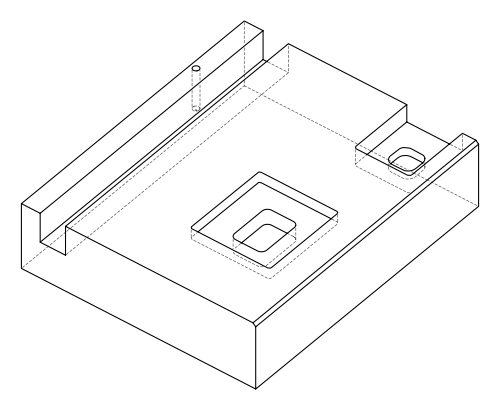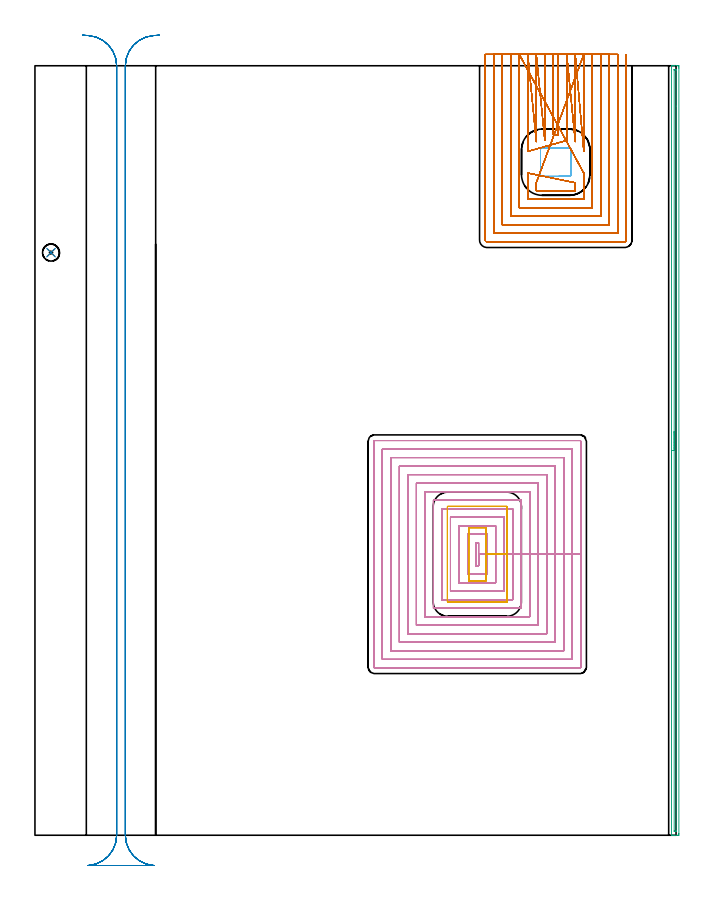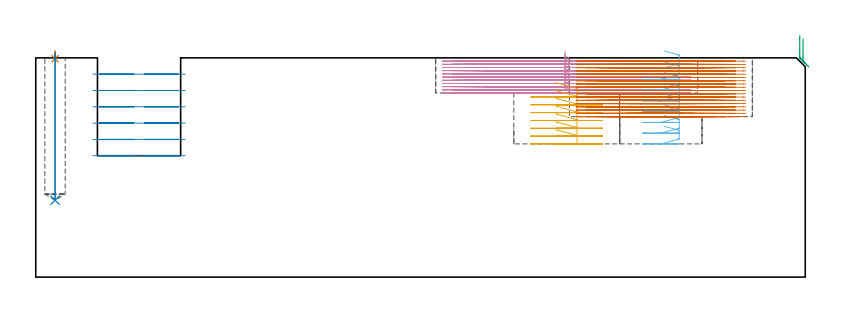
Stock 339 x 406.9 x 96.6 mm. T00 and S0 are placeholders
(PLAN: 8 operations, 7 tool changes, 189 min)
(1 SPOT_DRILL | STEP1POCKET | NXT0321_9005460120000 | 0.03 min | 2 mm3)
(2 DRILL_BLIND_HOLE_INTO_CENTER | STEP1POCKET | UGT0301_485 | 0.26 min | 3853 mm3)
(3 AREA_MILL | FG_CHAMFER_SURFACE | UGT0205_001 | 6.67 min | 3094 mm3)
(4 MILL_RECTANGULAR_POCKET | POCKET_RECTANGULAR_STRAIGHT | NXT0201_008 | Follow Part, ap 1.5, ae 75% | 71.56 min | 225591 mm3)
(5 MILL_RECTANGULAR_POCKET_1 | POCKET_RECTANGULAR_STRAIGHT_1 | UGT0201_133 | Follow Part, ap 3.75, ae 75% | 4.23 min | 67354 mm3)
(6 MILL_RECTANGULAR_POCKET_2 | POCKET_RECTANGULAR_STRAIGHT_2 | UGT0201_104 | Follow Part, ap 5, ae 75% | 1.96 min | 44170 mm3)
(7 MILL_SLOT | SLOT_PARTIAL_RECTANGULAR | NXT0201_008 | Follow Part, ap 1.5, ae 75% | 92.76 min | 170233 mm3)
(8 MILL_RECTANGULAR_SLOT | SLOT_RECTANGULAR | UGT0201_004 | Follow Part, ap 8, ae 75% | 11.51 min | 642040 mm3)
(TOOL NXT0321_9005460120000 | NC Spot Drill, 142deg, 12mm, Carbide, Uncoated | D12 PA142 FL30 Z2)
(TOOL UGT0301_485 | Carbide Drill 9.0 mm | D9 PA118 FL81 Z2)
(TOOL UGT0205_001 | Chamfer Mill 20 x 3 x 45 deg. | D20 FL50 Z2)
(TOOL NXT0201_008 | ENDMILL 6mm [2P460-0600-NA 1630] | D6 FL26 Z6)
(TOOL UGT0201_133 | Carbide End Mill 15.0 | D15 FL30 Z4)
(TOOL UGT0201_104 | End Mill 20 mm | D20 FL22 Z2)
(TOOL UGT0201_004 | End Mill 32 mm | D32 FL53 Z6)
(OP 1 SPOT_DRILL)
G17 G21 G94 G90
T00 M6
G54
G17 G0 G90 X8.5 Y308.1 S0 M3
G43 Z106.6 H0
G94 G81 G98 Z96.213 F250. R99.6
G80
M5
M2
(OP 2 DRILL_BLIND_HOLE_INTO_CENTER)
G17 G21 G94 G90
T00 M6
G54
G17 G0 G90 X8.5 Y308.1 S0 M3
G43 Z106.6 H0
G94 G81 G98 Z33.9 F250. R98.6
G80
M5
M2
(OP 3 AREA_MILL)
G17 G21 G94 G90
T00 M6
G54
G17 G0 G90 X336.6 Y193.45 S1061 M3
G43 Z106.6 H0
G94 G1 Y193.488 Z105.728 F250.
Y193.602 Z104.864
Y193.791 Z104.012
Y194.053 Z103.18
Y194.387 Z102.374
Y194.79 Z101.6
Y195.258 Z100.864
Y195.79 Z100.172
Y196.379 Z99.529
Y197.022 Z98.94
Y197.714 Z98.408
Y198.45 Z97.94
Y199.224 Z97.537
Y200.03 Z97.203
Y200.862 Z96.941
Y201.713 Z96.752
Y202.578 Z96.638
Y203.45 Z96.6
Y406.726
X336.603 Y406.89 Z96.588
X336.661 Y406.893 Z96.531
X337.075 Y406.9 Z96.125
X337.409 Z95.79
X338.104 Z95.092
X339.344 Z93.853
X339.889 Y406.897 Z93.305
X340.491 Y406.893 Z92.705
X340.492 Y406.883 Z92.703
X340.498 Y406.28 Z92.702
X340.5 Y405.668 Z92.7
Y0.903
X340.499 Y0.62 Z92.701
X340.492 Y0.017 Z92.703
X340.491 Y0.007 Z92.705
X339.889 Y0. Z93.305
X338.451 Z94.746
X338.104 Z95.092
X337.409 Z95.79
X337.075 Z96.125
X336.663 Y0.003 Z96.529
X336.602 Y0.005 Z96.589
Y0.006
X336.6 Y0.174 Z96.6
Y203.45
X338.014 Z95.186
Y404.582
X338.015 Y404.671 Z95.185
X338.02 Y404.85 Z95.18
X338.022 Y404.892 Z95.178
X338.028 Y404.894 Z95.172
X338.053 Y404.897 Z95.147
X338.104 Y404.899 Z95.096
X338.59 Y404.9 Z94.61
X338.996 Y404.896 Z94.204
X339.054 Y404.893 Z94.146
X339.068 Y404.891 Z94.132
X339.079 Y404.876 Z94.121
X339.082 Y404.761 Z94.118
X339.085 Y404.582 Z94.115
X339.086 Y385.56 Z94.114
Y2.318
X339.085 Y2.229 Z94.115
X339.08 Y2.05 Z94.12
X339.078 Y2.008 Z94.122
X339.072 Y2.006 Z94.128
X339.047 Y2.003 Z94.153
X338.996 Y2.001 Z94.204
X338.509 Z94.691
X338.104 Y2.008 Z95.096
X338.047 Y2.01 Z95.153
X338.021 Y2.026 Z95.179
X338.014 Y2.407 Z95.186
Y203.45
Y204.322 Z95.224
Y205.186 Z95.338
Y206.038 Z95.526
Y206.87 Z95.789
Y207.676 Z96.123
Y208.45 Z96.525
Y209.186 Z96.994
Y209.878 Z97.525
Y210.521 Z98.115
Y211.11 Z98.758
Y211.641 Z99.45
Y212.11 Z100.186
Y212.513 Z100.96
Y212.847 Z101.766
Y213.109 Z102.598
Y213.298 Z103.449
Y213.412 Z104.314
Y213.45 Z105.186
G0 Z106.6
M5
M2
(OP 4 MILL_RECTANGULAR_POCKET)
G17 G21 G94 G90
T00 M6
G54
G17 G0 G90 X233.2 Y151.455 S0 M3
G43 Z106.6 H1
Z99.6
G94 G1 Y142.5 Z97.2 F250.
X234.6 Z96.825
Y148.6 Z95.191
Y154.7 F500.
X233.2
Y142.5
X234.6
Y148.6
X239.1
Y159.2
X228.7
Y138.
X239.1
Y148.6
X243.6
Y163.7
X224.2
Y133.5
X243.6
Y148.6
X248.1
Y168.2
X219.7
Y129.
X248.1
Y148.6
X252.6
Y172.7
X215.2
Y124.5
X252.6
Y148.6
X257.1
Y177.2
X210.7
Y120.
X257.1
Y148.6
X261.6
Y181.7
X206.2
Y115.5
X261.6
Y148.6
X266.1
Y186.2
X201.7
Y111.
X266.1
Y148.6
X270.6
Y190.7
X197.2
Y106.5
X270.6
Y148.6
X275.1
Y195.2
X192.7
Y102.
X275.1
Y148.6
X279.6
Y199.7
X188.2
Y97.5
X279.6
Y148.6
X284.1
Y204.2
X183.7
Y93.
X284.1
Y148.6
X288.6
Y208.3
G3 X288.2 Y208.7 R0.4
G1 X179.6
G3 X179.2 Y208.3 R0.4
G1 Y88.9
G3 X179.6 Y88.5 R0.4
G1 X288.2
G3 X288.6 Y88.9 R0.4
G1 Y148.6
Y149.6
G0 X233.2 Y151.455 Z98.191
G1 Y142.5 Z95.791 F250.
X234.6 Z95.416
Y148.6 Z93.782
Y154.7 F500.
X233.2
Y142.5
X234.6
Y148.6
X239.1
Y159.2
X228.7
Y138.
X239.1
Y148.6
X243.6
Y163.7
X224.2
Y133.5
X243.6
Y148.6
X248.1
Y168.2
X219.7
Y129.
X248.1
Y148.6
X252.6
Y172.7
X215.2
Y124.5
X252.6
Y148.6
X257.1
Y177.2
X210.7
Y120.
X257.1
Y148.6
X261.6
Y181.7
X206.2
Y115.5
X261.6
Y148.6
X266.1
Y186.2
X201.7
Y111.
X266.1
Y148.6
X270.6
Y190.7
X197.2
Y106.5
X270.6
Y148.6
X275.1
Y195.2
X192.7
Y102.
X275.1
Y148.6
X279.6
Y199.7
X188.2
Y97.5
X279.6
Y148.6
X284.1
Y204.2
X183.7
Y93.
X284.1
Y148.6
X288.6
Y208.3
G3 X288.2 Y208.7 R0.4
G1 X179.6
G3 X179.2 Y208.3 R0.4
G1 Y88.9
G3 X179.6 Y88.5 R0.4
G1 X288.2
G3 X288.6 Y88.9 R0.4
G1 Y148.6
Y149.6
G0 X233.2 Y151.455 Z96.782
G1 Y142.5 Z94.382 F250.
X234.6 Z94.007
Y148.6 Z92.373
Y154.7 F500.
X233.2
Y142.5
X234.6
Y148.6
X239.1
Y159.2
X228.7
Y138.
X239.1
Y148.6
X243.6
Y163.7
X224.2
Y133.5
X243.6
Y148.6
X248.1
Y168.2
X219.7
Y129.
X248.1
Y148.6
X252.6
Y172.7
X215.2
Y124.5
X252.6
Y148.6
X257.1
Y177.2
X210.7
Y120.
X257.1
Y148.6
X261.6
Y181.7
X206.2
Y115.5
X261.6
Y148.6
X266.1
Y186.2
X201.7
Y111.
X266.1
Y148.6
X270.6
Y190.7
X197.2
Y106.5
X270.6
Y148.6
X275.1
Y195.2
X192.7
Y102.
X275.1
Y148.6
X279.6
Y199.7
X188.2
Y97.5
X279.6
Y148.6
X284.1
Y204.2
X183.7
Y93.
X284.1
Y148.6
X288.6
Y208.3
G3 X288.2 Y208.7 R0.4
G1 X179.6
G3 X179.2 Y208.3 R0.4
G1 Y88.9
G3 X179.6 Y88.5 R0.4
G1 X288.2
G3 X288.6 Y88.9 R0.4
G1 Y148.6
Y149.6
G0 X233.2 Y151.455 Z95.373
G1 Y142.5 Z92.973 F250.
X234.6 Z92.598
Y148.6 Z90.964
Y154.7 F500.
X233.2
Y142.5
X234.6
Y148.6
X239.1
Y159.2
X228.7
Y138.
X239.1
Y148.6
X243.6
Y163.7
X224.2
Y133.5
X243.6
Y148.6
X248.1
Y168.2
X219.7
Y129.
X248.1
Y148.6
X252.6
Y172.7
X215.2
Y124.5
X252.6
Y148.6
X257.1
Y177.2
X210.7
Y120.
X257.1
Y148.6
X261.6
Y181.7
X206.2
Y115.5
X261.6
Y148.6
X266.1
Y186.2
X201.7
Y111.
X266.1
Y148.6
X270.6
Y190.7
X197.2
Y106.5
X270.6
Y148.6
X275.1
Y195.2
X192.7
Y102.
X275.1
Y148.6
X279.6
Y199.7
X188.2
Y97.5
X279.6
Y148.6
X284.1
Y204.2
X183.7
Y93.
X284.1
Y148.6
X288.6
Y208.3
G3 X288.2 Y208.7 R0.4
G1 X179.6
G3 X179.2 Y208.3 R0.4
G1 Y88.9
G3 X179.6 Y88.5 R0.4
G1 X288.2
G3 X288.6 Y88.9 R0.4
G1 Y148.6
Y149.6
G0 X233.2 Y151.455 Z93.964
G1 Y142.5 Z91.564 F250.
X234.6 Z91.189
Y148.6 Z89.554
Y154.7 F500.
X233.2
Y142.5
X234.6
Y148.6
X239.1
Y159.2
X228.7
Y138.
X239.1
Y148.6
X243.6
Y163.7
X224.2
Y133.5
X243.6
Y148.6
X248.1
Y168.2
X219.7
Y129.
X248.1
Y148.6
X252.6
Y172.7
X215.2
Y124.5
X252.6
Y148.6
X257.1
Y177.2
X210.7
Y120.
X257.1
Y148.6
X261.6
Y181.7
X206.2
Y115.5
X261.6
Y148.6
X266.1
Y186.2
X201.7
Y111.
X266.1
Y148.6
X270.6
Y190.7
X197.2
Y106.5
X270.6
Y148.6
X275.1
Y195.2
X192.7
Y102.
X275.1
Y148.6
X279.6
Y199.7
X188.2
Y97.5
X279.6
Y148.6
X284.1
Y204.2
X183.7
Y93.
X284.1
Y148.6
X288.6
Y208.3
G3 X288.2 Y208.7 R0.4
G1 X179.6
G3 X179.2 Y208.3 R0.4
G1 Y88.9
G3 X179.6 Y88.5 R0.4
G1 X288.2
G3 X288.6 Y88.9 R0.4
G1 Y148.6
Y149.6
G0 X233.2 Y151.455 Z92.554
G1 Y142.5 Z90.155 F250.
X234.6 Z89.78
Y148.6 Z88.145
Y154.7 F500.
X233.2
Y142.5
X234.6
Y148.6
X239.1
Y159.2
X228.7
Y138.
X239.1
Y148.6
X243.6
Y163.7
X224.2
Y133.5
X243.6
Y148.6
X248.1
Y168.2
X219.7
Y129.
X248.1
Y148.6
X252.6
Y172.7
X215.2
Y124.5
X252.6
Y148.6
X257.1
Y177.2
X210.7
Y120.
X257.1
Y148.6
X261.6
Y181.7
X206.2
Y115.5
X261.6
Y148.6
X266.1
Y186.2
X201.7
Y111.
X266.1
Y148.6
X270.6
Y190.7
X197.2
Y106.5
X270.6
Y148.6
X275.1
Y195.2
X192.7
Y102.
X275.1
Y148.6
X279.6
Y199.7
X188.2
Y97.5
X279.6
Y148.6
X284.1
Y204.2
X183.7
Y93.
X284.1
Y148.6
X288.6
Y208.3
G3 X288.2 Y208.7 R0.4
G1 X179.6
G3 X179.2 Y208.3 R0.4
G1 Y88.9
G3 X179.6 Y88.5 R0.4
G1 X288.2
G3 X288.6 Y88.9 R0.4
G1 Y148.6
Y149.6
G0 X233.2 Y151.455 Z91.145
G1 Y142.5 Z88.746 F250.
X234.6 Z88.371
Y148.6 Z86.736
Y154.7 F500.
X233.2
Y142.5
X234.6
Y148.6
X239.1
Y159.2
X228.7
Y138.
X239.1
Y148.6
X243.6
Y163.7
X224.2
Y133.5
X243.6
Y148.6
X248.1
Y168.2
X219.7
Y129.
X248.1
Y148.6
X252.6
Y172.7
X215.2
Y124.5
X252.6
Y148.6
X257.1
Y177.2
X210.7
Y120.
X257.1
Y148.6
X261.6
Y181.7
X206.2
Y115.5
X261.6
Y148.6
X266.1
Y186.2
X201.7
Y111.
X266.1
Y148.6
X270.6
Y190.7
X197.2
Y106.5
X270.6
Y148.6
X275.1
Y195.2
X192.7
Y102.
X275.1
Y148.6
X279.6
Y199.7
X188.2
Y97.5
X279.6
Y148.6
X284.1
Y204.2
X183.7
Y93.
X284.1
Y148.6
X288.6
Y208.3
G3 X288.2 Y208.7 R0.4
G1 X179.6
G3 X179.2 Y208.3 R0.4
G1 Y88.9
G3 X179.6 Y88.5 R0.4
G1 X288.2
G3 X288.6 Y88.9 R0.4
G1 Y148.6
Y149.6
G0 X233.2 Y151.455 Z89.736
G1 Y142.5 Z87.337 F250.
X234.6 Z86.962
Y148.6 Z85.327
Y154.7 F500.
X233.2
Y142.5
X234.6
Y148.6
X239.1
Y159.2
X228.7
Y138.
X239.1
Y148.6
X243.6
Y163.7
X224.2
Y133.5
X243.6
Y148.6
X248.1
Y168.2
X219.7
Y129.
X248.1
Y148.6
X252.6
Y172.7
X215.2
Y124.5
X252.6
Y148.6
X257.1
Y177.2
X210.7
Y120.
X257.1
Y148.6
X261.6
Y181.7
X206.2
Y115.5
X261.6
Y148.6
X266.1
Y186.2
X201.7
Y111.
X266.1
Y148.6
X270.6
Y190.7
X197.2
Y106.5
X270.6
Y148.6
X275.1
Y195.2
X192.7
Y102.
X275.1
Y148.6
X279.6
Y199.7
X188.2
Y97.5
X279.6
Y148.6
X284.1
Y204.2
X183.7
Y93.
X284.1
Y148.6
X288.6
Y208.3
G3 X288.2 Y208.7 R0.4
G1 X179.6
G3 X179.2 Y208.3 R0.4
G1 Y88.9
G3 X179.6 Y88.5 R0.4
G1 X288.2
G3 X288.6 Y88.9 R0.4
G1 Y148.6
Y149.6
G0 X233.2 Y151.455 Z88.327
G1 Y142.5 Z85.928 F250.
X234.6 Z85.553
Y148.6 Z83.918
Y154.7 F500.
X233.2
Y142.5
X234.6
Y148.6
X239.1
Y159.2
X228.7
Y138.
X239.1
Y148.6
X243.6
Y163.7
X224.2
Y133.5
X243.6
Y148.6
X248.1
Y168.2
X219.7
Y129.
X248.1
Y148.6
X252.6
Y172.7
X215.2
Y124.5
X252.6
Y148.6
X257.1
Y177.2
X210.7
Y120.
X257.1
Y148.6
X261.6
Y181.7
X206.2
Y115.5
X261.6
Y148.6
X266.1
Y186.2
X201.7
Y111.
X266.1
Y148.6
X270.6
Y190.7
X197.2
Y106.5
X270.6
Y148.6
X275.1
Y195.2
X192.7
Y102.
X275.1
Y148.6
X279.6
Y199.7
X188.2
Y97.5
X279.6
Y148.6
X284.1
Y204.2
X183.7
Y93.
X284.1
Y148.6
X288.6
Y208.3
G3 X288.2 Y208.7 R0.4
G1 X179.6
G3 X179.2 Y208.3 R0.4
G1 Y88.9
G3 X179.6 Y88.5 R0.4
G1 X288.2
G3 X288.6 Y88.9 R0.4
G1 Y148.6
Y149.6
G0 X233.2 Y151.455 Z86.918
G1 Y142.5 Z84.519 F250.
X234.6 Z84.144
Y148.6 Z82.509
Y154.7 F500.
X233.2
Y142.5
X234.6
Y148.6
X239.1
Y159.2
X228.7
Y138.
X239.1
Y148.6
X243.6
Y163.7
X224.2
Y133.5
X243.6
Y148.6
X248.1
Y168.2
X219.7
Y129.
X248.1
Y148.6
X252.6
Y172.7
X215.2
Y124.5
X252.6
Y148.6
X257.1
Y177.2
X210.7
Y120.
X257.1
Y148.6
X261.6
Y181.7
X206.2
Y115.5
X261.6
Y148.6
X266.1
Y186.2
X201.7
Y111.
X266.1
Y148.6
X270.6
Y190.7
X197.2
Y106.5
X270.6
Y148.6
X275.1
Y195.2
X192.7
Y102.
X275.1
Y148.6
X279.6
Y199.7
X188.2
Y97.5
X279.6
Y148.6
X284.1
Y204.2
X183.7
Y93.
X284.1
Y148.6
X288.6
Y208.3
G3 X288.2 Y208.7 R0.4
G1 X179.6
G3 X179.2 Y208.3 R0.4
G1 Y88.9
G3 X179.6 Y88.5 R0.4
G1 X288.2
G3 X288.6 Y88.9 R0.4
G1 Y148.6
Y149.6
G0 X233.2 Y151.455 Z85.509
G1 Y142.5 Z83.11 F250.
X234.6 Z82.734
Y148.6 Z81.1
Y154.7 F500.
X233.2
Y142.5
X234.6
Y148.6
X239.1
Y159.2
X228.7
Y138.
X239.1
Y148.6
X243.6
Y163.7
X224.2
Y133.5
X243.6
Y148.6
X248.1
Y168.2
X219.7
Y129.
X248.1
Y148.6
X252.6
Y172.7
X215.2
Y124.5
X252.6
Y148.6
X257.1
Y177.2
X210.7
Y120.
X257.1
Y148.6
X261.6
Y181.7
X206.2
Y115.5
X261.6
Y148.6
X266.1
Y186.2
X201.7
Y111.
X266.1
Y148.6
X270.6
Y190.7
X197.2
Y106.5
X270.6
Y148.6
X275.1
Y195.2
X192.7
Y102.
X275.1
Y148.6
X279.6
Y199.7
X188.2
Y97.5
X279.6
Y148.6
X284.1
Y204.2
X183.7
Y93.
X284.1
Y148.6
X288.6
Y208.3
G3 X288.2 Y208.7 R0.4
G1 X179.6
G3 X179.2 Y208.3 R0.4
G1 Y88.9
G3 X179.6 Y88.5 R0.4
G1 X288.2
G3 X288.6 Y88.9 R0.4
G1 Y148.6
Y149.6
G0 Z106.6
M5
M2
(OP 5 MILL_RECTANGULAR_POCKET_1)
G17 G21 G94 G90
T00 M6
G54
G17 G0 G90 X229.35 Y135.455 S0 M3
G43 Z106.6 H0
Z85.818
G94 G1 Y134.55 Z85.576 F250.
X238.45 Z83.137
Y148.6 Z79.373
Y162.65 F500.
X229.35
Y134.55
X238.45
Y148.6
X249.7
Y173.7
G3 X249.5 Y173.9 R0.2
G1 X218.3
G3 X218.1 Y173.7 R0.2
G1 Y123.5
G3 X218.3 Y123.3 R0.2
G1 X249.5
G3 X249.7 Y123.5 R0.2
G1 Y148.6
Y149.6
G0 X229.35 Y135.455 Z82.373
G1 Y134.55 Z82.13 F250.
X238.45 Z79.692
Y148.6 Z75.927
Y162.65 F500.
X229.35
Y134.55
X238.45
Y148.6
X249.7
Y173.7
G3 X249.5 Y173.9 R0.2
G1 X218.3
G3 X218.1 Y173.7 R0.2
G1 Y123.5
G3 X218.3 Y123.3 R0.2
G1 X249.5
G3 X249.7 Y123.5 R0.2
G1 Y148.6
Y149.6
G0 X229.35 Y135.455 Z78.927
G1 Y134.55 Z78.685 F250.
X238.45 Z76.246
Y148.6 Z72.482
Y162.65 F500.
X229.35
Y134.55
X238.45
Y148.6
X249.7
Y173.7
G3 X249.5 Y173.9 R0.2
G1 X218.3
G3 X218.1 Y173.7 R0.2
G1 Y123.5
G3 X218.3 Y123.3 R0.2
G1 X249.5
G3 X249.7 Y123.5 R0.2
G1 Y148.6
Y149.6
G0 X229.35 Y135.455 Z75.482
G1 Y134.55 Z75.239 F250.
X238.45 Z72.801
Y148.6 Z69.036
Y162.65 F500.
X229.35
Y134.55
X238.45
Y148.6
X249.7
Y173.7
G3 X249.5 Y173.9 R0.2
G1 X218.3
G3 X218.1 Y173.7 R0.2
G1 Y123.5
G3 X218.3 Y123.3 R0.2
G1 X249.5
G3 X249.7 Y123.5 R0.2
G1 Y148.6
Y149.6
G0 X229.35 Y135.455 Z72.036
G1 Y134.55 Z71.794 F250.
X238.45 Z69.356
Y148.6 Z65.591
Y162.65 F500.
X229.35
Y134.55
X238.45
Y148.6
X249.7
Y173.7
G3 X249.5 Y173.9 R0.2
G1 X218.3
G3 X218.1 Y173.7 R0.2
G1 Y123.5
G3 X218.3 Y123.3 R0.2
G1 X249.5
G3 X249.7 Y123.5 R0.2
G1 Y148.6
Y149.6
G0 X229.35 Y135.455 Z68.591
G1 Y134.55 Z68.348 F250.
X238.45 Z65.91
Y148.6 Z62.145
Y162.65 F500.
X229.35
Y134.55
X238.45
Y148.6
X249.7
Y173.7
G3 X249.5 Y173.9 R0.2
G1 X218.3
G3 X218.1 Y173.7 R0.2
G1 Y123.5
G3 X218.3 Y123.3 R0.2
G1 X249.5
G3 X249.7 Y123.5 R0.2
G1 Y148.6
Y149.6
G0 X229.35 Y135.455 Z65.145
G1 Y134.55 Z64.903 F250.
X238.45 Z62.465
Y148.6 Z58.7
Y162.65 F500.
X229.35
Y134.55
X238.45
Y148.6
X249.7
Y173.7
G3 X249.5 Y173.9 R0.2
G1 X218.3
G3 X218.1 Y173.7 R0.2
G1 Y123.5
G3 X218.3 Y123.3 R0.2
G1 X249.5
G3 X249.7 Y123.5 R0.2
G1 Y148.6
Y149.6
G0 Z106.6
M5
M2
(OP 6 MILL_RECTANGULAR_POCKET_2)
G17 G21 G94 G90
T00 M6
G54
G17 G0 G90 X276.958 Y348.4 S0 M3
G43 Z106.6 H0
Z99.6
G94 G1 X282.695 Z98.063 F250.
X282.933 Y348.459 Z97.997
X283.147 Y348.579 Z97.931
X283.321 Y348.753 Z97.865
X283.441 Y348.967 Z97.8
X283.5 Y349.205 Z97.734
Y362.595 Z94.146
X283.441 Y362.833 Z94.08
X283.321 Y363.047 Z94.014
X283.147 Y363.221 Z93.949
X282.933 Y363.341 Z93.883
X282.695 Y363.4 Z93.817
X282.6 Z93.792
X275.4 Z91.862
X268.2 F500.
G3 X267.3 Y362.5 R0.9
G1 Y349.3
G3 X268.2 Y348.4 R0.9
G1 X282.6
G3 X283.5 Y349.3 R0.9
G1 Y362.5
G3 X282.6 Y363.4 R0.9
G1 X275.4
X274.4
G0 X276.958 Y348.4 Z94.862
G1 X282.695 Z93.325 F250.
X282.933 Y348.459 Z93.259
X283.147 Y348.579 Z93.194
X283.321 Y348.753 Z93.128
X283.441 Y348.967 Z93.062
X283.5 Y349.205 Z92.996
Y362.595 Z89.409
X283.441 Y362.833 Z89.343
X283.321 Y363.047 Z89.277
X283.147 Y363.221 Z89.211
X282.933 Y363.341 Z89.145
X282.695 Y363.4 Z89.08
X282.6 Z89.054
X275.4 Z87.125
X268.2 F500.
G3 X267.3 Y362.5 R0.9
G1 Y349.3
G3 X268.2 Y348.4 R0.9
G1 X282.6
G3 X283.5 Y349.3 R0.9
G1 Y362.5
G3 X282.6 Y363.4 R0.9
G1 X275.4
X274.4
G0 X276.958 Y348.4 Z90.125
G1 X282.695 Z88.588 F250.
X282.933 Y348.459 Z88.522
X283.147 Y348.579 Z88.456
X283.321 Y348.753 Z88.39
X283.441 Y348.967 Z88.325
X283.5 Y349.205 Z88.259
Y362.595 Z84.671
X283.441 Y362.833 Z84.605
X283.321 Y363.047 Z84.539
X283.147 Y363.221 Z84.474
X282.933 Y363.341 Z84.408
X282.695 Y363.4 Z84.342
X282.6 Z84.317
X275.4 Z82.387
X268.2 F500.
G3 X267.3 Y362.5 R0.9
G1 Y349.3
G3 X268.2 Y348.4 R0.9
G1 X282.6
G3 X283.5 Y349.3 R0.9
G1 Y362.5
G3 X282.6 Y363.4 R0.9
G1 X275.4
X274.4
G0 X276.958 Y348.4 Z85.387
G1 X282.695 Z83.85 F250.
X282.933 Y348.459 Z83.784
X283.147 Y348.579 Z83.719
X283.321 Y348.753 Z83.653
X283.441 Y348.967 Z83.587
X283.5 Y349.205 Z83.521
Y362.595 Z79.934
X283.441 Y362.833 Z79.868
X283.321 Y363.047 Z79.802
X283.147 Y363.221 Z79.736
X282.933 Y363.341 Z79.67
X282.695 Y363.4 Z79.605
X282.6 Z79.579
X275.4 Z77.65
X268.2 F500.
G3 X267.3 Y362.5 R0.9
G1 Y349.3
G3 X268.2 Y348.4 R0.9
G1 X282.6
G3 X283.5 Y349.3 R0.9
G1 Y362.5
G3 X282.6 Y363.4 R0.9
G1 X275.4
X274.4
G0 X276.958 Y348.4 Z80.65
G1 X282.695 Z79.113 F250.
X282.933 Y348.459 Z79.047
X283.147 Y348.579 Z78.981
X283.321 Y348.753 Z78.915
X283.441 Y348.967 Z78.85
X283.5 Y349.205 Z78.784
Y362.595 Z75.196
X283.441 Y362.833 Z75.13
X283.321 Y363.047 Z75.064
X283.147 Y363.221 Z74.999
X282.933 Y363.341 Z74.933
X282.695 Y363.4 Z74.867
X282.6 Z74.842
X275.4 Z72.912
X268.2 F500.
G3 X267.3 Y362.5 R0.9
G1 Y349.3
G3 X268.2 Y348.4 R0.9
G1 X282.6
G3 X283.5 Y349.3 R0.9
G1 Y362.5
G3 X282.6 Y363.4 R0.9
G1 X275.4
X274.4
G0 X276.958 Y348.4 Z75.912
G1 X282.695 Z74.375 F250.
X282.933 Y348.459 Z74.31
X283.147 Y348.579 Z74.244
X283.321 Y348.753 Z74.178
X283.441 Y348.967 Z74.112
X283.5 Y349.205 Z74.046
Y362.595 Z70.459
X283.441 Y362.833 Z70.393
X283.321 Y363.047 Z70.327
X283.147 Y363.221 Z70.261
X282.933 Y363.341 Z70.195
X282.695 Y363.4 Z70.13
X282.6 Z70.104
X275.4 Z68.175
X268.2 F500.
G3 X267.3 Y362.5 R0.9
G1 Y349.3
G3 X268.2 Y348.4 R0.9
G1 X282.6
G3 X283.5 Y349.3 R0.9
G1 Y362.5
G3 X282.6 Y363.4 R0.9
G1 X275.4
X274.4
G0 X276.958 Y348.4 Z71.175
G1 X282.695 Z69.638 F250.
X282.933 Y348.459 Z69.572
X283.147 Y348.579 Z69.506
X283.321 Y348.753 Z69.44
X283.441 Y348.967 Z69.375
X283.5 Y349.205 Z69.309
Y362.595 Z65.721
X283.441 Y362.833 Z65.655
X283.321 Y363.047 Z65.59
X283.147 Y363.221 Z65.524
X282.933 Y363.341 Z65.458
X282.695 Y363.4 Z65.392
X282.6 Z65.367
X275.4 Z63.437
X268.2 F500.
G3 X267.3 Y362.5 R0.9
G1 Y349.3
G3 X268.2 Y348.4 R0.9
G1 X282.6
G3 X283.5 Y349.3 R0.9
G1 Y362.5
G3 X282.6 Y363.4 R0.9
G1 X275.4
X274.4
G0 X276.958 Y348.4 Z66.437
G1 X282.695 Z64.9 F250.
X282.933 Y348.459 Z64.835
X283.147 Y348.579 Z64.769
X283.321 Y348.753 Z64.703
X283.441 Y348.967 Z64.637
X283.5 Y349.205 Z64.571
Y362.595 Z60.984
X283.441 Y362.833 Z60.918
X283.321 Y363.047 Z60.852
X283.147 Y363.221 Z60.786
X282.933 Y363.341 Z60.72
X282.695 Y363.4 Z60.655
X282.6 Z60.629
X275.4 Z58.7
X268.2 F500.
G3 X267.3 Y362.5 R0.9
G1 Y349.3
G3 X268.2 Y348.4 R0.9
G1 X282.6
G3 X283.5 Y349.3 R0.9
G1 Y362.5
G3 X282.6 Y363.4 R0.9
G1 X275.4
X274.4
G0 Z106.6
M5
M2
(OP 7 MILL_SLOT)
G17 G21 G94 G90
T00 M6
G54
G17 G0 G90 X274.1 Y412.9 S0 M3
G43 Z106.6 H1
Z95.161
G94 G1 Y409.9 F250.
Y370.4 F500.
X276.7
Y409.9
Y412.9 F250.
X269.6
Y409.9
Y370.4 F500.
Y367.4 F250.
X265.1 Y412.9 F500.
Y409.9 F250.
Y369.767 F500.
Y366.767 F250.
X260.6 Y412.9 F500.
Y409.9 F250.
Y364.605 F500.
Y361.605 F250.
X281.2 Y367.401 F500.
Y370.401 F250.
Y409.9 F500.
Y412.9 F250.
X285.7 Y366.772 F500.
Y369.772 F250.
Y409.9 F500.
Y412.9 F250.
X290.2 Y361.65 F500.
Y364.65 F250.
Y409.9 F500.
Y412.9 F250.
X265.1 Y345.026 F500.
Y342.026 F250.
Y340.8 F500.
X285.7
Y342.027
Y345.027 F250.
X260.6 Y350.176 F500.
Y347.176 F250.
Y336.3 F500.
X290.2
Y347.15
Y350.15 F250.
X256.1 Y412.9 F500.
Y409.9 F250.
Y331.8 F500.
X294.7
Y409.9
Y412.9 F250.
X251.6
Y409.9
Y327.3 F500.
X299.2
Y409.9
Y412.9 F250.
X247.1
Y409.9
Y322.8 F500.
X303.7
Y409.9
Y412.9 F250.
X242.6
Y409.9
Y318.3 F500.
X308.2
Y409.9
Y412.9 F250.
X238.1
Y409.9
Y314.7 F500.
G3 X239. Y313.8 R0.9
G1 X311.8
G3 X312.7 Y314.7 R0.9
G1 Y409.9
Y412.9 F250.
G0 X274.1 Z93.722
G1 Y409.9
Y370.4 F500.
X276.7
Y409.9
Y412.9 F250.
X269.6
Y409.9
Y370.4 F500.
Y367.4 F250.
X265.1 Y412.9 F500.
Y409.9 F250.
Y369.767 F500.
Y366.767 F250.
X260.6 Y412.9 F500.
Y409.9 F250.
Y364.605 F500.
Y361.605 F250.
X281.2 Y367.401 F500.
Y370.401 F250.
Y409.9 F500.
Y412.9 F250.
X285.7 Y366.772 F500.
Y369.772 F250.
Y409.9 F500.
Y412.9 F250.
X290.2 Y361.65 F500.
Y364.65 F250.
Y409.9 F500.
Y412.9 F250.
X265.1 Y345.026 F500.
Y342.026 F250.
Y340.8 F500.
X285.7
Y342.027
Y345.027 F250.
X260.6 Y350.176 F500.
Y347.176 F250.
Y336.3 F500.
X290.2
Y347.15
Y350.15 F250.
X256.1 Y412.9 F500.
Y409.9 F250.
Y331.8 F500.
X294.7
Y409.9
Y412.9 F250.
X251.6
Y409.9
Y327.3 F500.
X299.2
Y409.9
Y412.9 F250.
X247.1
Y409.9
Y322.8 F500.
X303.7
Y409.9
Y412.9 F250.
X242.6
Y409.9
Y318.3 F500.
X308.2
Y409.9
Y412.9 F250.
X238.1
Y409.9
Y314.7 F500.
G3 X239. Y313.8 R0.9
G1 X311.8
G3 X312.7 Y314.7 R0.9
G1 Y409.9
Y412.9 F250.
G0 X274.1 Z92.283
G1 Y409.9
Y370.4 F500.
X276.7
Y409.9
Y412.9 F250.
X269.6
Y409.9
Y370.4 F500.
Y367.4 F250.
X265.1 Y412.9 F500.
Y409.9 F250.
Y369.767 F500.
Y366.767 F250.
X260.6 Y412.9 F500.
Y409.9 F250.
Y364.605 F500.
Y361.605 F250.
X281.2 Y367.401 F500.
Y370.401 F250.
Y409.9 F500.
Y412.9 F250.
X285.7 Y366.772 F500.
Y369.772 F250.
Y409.9 F500.
Y412.9 F250.
X290.2 Y361.65 F500.
Y364.65 F250.
Y409.9 F500.
Y412.9 F250.
X265.1 Y345.026 F500.
Y342.026 F250.
Y340.8 F500.
X285.7
Y342.027
Y345.027 F250.
X260.6 Y350.176 F500.
Y347.176 F250.
Y336.3 F500.
X290.2
Y347.15
Y350.15 F250.
X256.1 Y412.9 F500.
Y409.9 F250.
Y331.8 F500.
X294.7
Y409.9
Y412.9 F250.
X251.6
Y409.9
Y327.3 F500.
X299.2
Y409.9
Y412.9 F250.
X247.1
Y409.9
Y322.8 F500.
X303.7
Y409.9
Y412.9 F250.
X242.6
Y409.9
Y318.3 F500.
X308.2
Y409.9
Y412.9 F250.
X238.1
Y409.9
Y314.7 F500.
G3 X239. Y313.8 R0.9
G1 X311.8
G3 X312.7 Y314.7 R0.9
G1 Y409.9
Y412.9 F250.
G0 X274.1 Z90.844
G1 Y409.9
Y370.4 F500.
X276.7
Y409.9
Y412.9 F250.
X269.6
Y409.9
Y370.4 F500.
Y367.4 F250.
X265.1 Y412.9 F500.
Y409.9 F250.
Y369.767 F500.
Y366.767 F250.
X260.6 Y412.9 F500.
Y409.9 F250.
Y364.605 F500.
Y361.605 F250.
X281.2 Y367.401 F500.
Y370.401 F250.
Y409.9 F500.
Y412.9 F250.
X285.7 Y366.772 F500.
Y369.772 F250.
Y409.9 F500.
Y412.9 F250.
X290.2 Y361.65 F500.
Y364.65 F250.
Y409.9 F500.
Y412.9 F250.
X265.1 Y345.026 F500.
Y342.026 F250.
Y340.8 F500.
X285.7
Y342.027
Y345.027 F250.
X260.6 Y350.176 F500.
Y347.176 F250.
Y336.3 F500.
X290.2
Y347.15
Y350.15 F250.
X256.1 Y412.9 F500.
Y409.9 F250.
Y331.8 F500.
X294.7
Y409.9
Y412.9 F250.
X251.6
Y409.9
Y327.3 F500.
X299.2
Y409.9
Y412.9 F250.
X247.1
Y409.9
Y322.8 F500.
X303.7
Y409.9
Y412.9 F250.
X242.6
Y409.9
Y318.3 F500.
X308.2
Y409.9
Y412.9 F250.
X238.1
Y409.9
Y314.7 F500.
G3 X239. Y313.8 R0.9
G1 X311.8
G3 X312.7 Y314.7 R0.9
G1 Y409.9
Y412.9 F250.
G0 X274.1 Z89.405
G1 Y409.9
Y370.4 F500.
X276.7
Y409.9
Y412.9 F250.
X269.6
Y409.9
Y370.4 F500.
Y367.4 F250.
X265.1 Y412.9 F500.
Y409.9 F250.
Y369.767 F500.
Y366.767 F250.
X260.6 Y412.9 F500.
Y409.9 F250.
Y364.605 F500.
Y361.605 F250.
X281.2 Y367.401 F500.
Y370.401 F250.
Y409.9 F500.
Y412.9 F250.
X285.7 Y366.772 F500.
Y369.772 F250.
Y409.9 F500.
Y412.9 F250.
X290.2 Y361.65 F500.
Y364.65 F250.
Y409.9 F500.
Y412.9 F250.
X265.1 Y345.026 F500.
Y342.026 F250.
Y340.8 F500.
X285.7
Y342.027
Y345.027 F250.
X260.6 Y350.176 F500.
Y347.176 F250.
Y336.3 F500.
X290.2
Y347.15
Y350.15 F250.
X256.1 Y412.9 F500.
Y409.9 F250.
Y331.8 F500.
X294.7
Y409.9
Y412.9 F250.
X251.6
Y409.9
Y327.3 F500.
X299.2
Y409.9
Y412.9 F250.
X247.1
Y409.9
Y322.8 F500.
X303.7
Y409.9
Y412.9 F250.
X242.6
Y409.9
Y318.3 F500.
X308.2
Y409.9
Y412.9 F250.
X238.1
Y409.9
Y314.7 F500.
G3 X239. Y313.8 R0.9
G1 X311.8
G3 X312.7 Y314.7 R0.9
G1 Y409.9
Y412.9 F250.
G0 X274.1 Z87.967
G1 Y409.9
Y370.4 F500.
X276.7
Y409.9
Y412.9 F250.
X269.6
Y409.9
Y370.4 F500.
Y367.4 F250.
X265.1 Y412.9 F500.
Y409.9 F250.
Y369.767 F500.
Y366.767 F250.
X260.6 Y412.9 F500.
Y409.9 F250.
Y364.605 F500.
Y361.605 F250.
X281.2 Y367.401 F500.
Y370.401 F250.
Y409.9 F500.
Y412.9 F250.
X285.7 Y366.772 F500.
Y369.772 F250.
Y409.9 F500.
Y412.9 F250.
X290.2 Y361.65 F500.
Y364.65 F250.
Y409.9 F500.
Y412.9 F250.
X265.1 Y345.026 F500.
Y342.026 F250.
Y340.8 F500.
X285.7
Y342.027
Y345.027 F250.
X260.6 Y350.176 F500.
Y347.176 F250.
Y336.3 F500.
X290.2
Y347.15
Y350.15 F250.
X256.1 Y412.9 F500.
Y409.9 F250.
Y331.8 F500.
X294.7
Y409.9
Y412.9 F250.
X251.6
Y409.9
Y327.3 F500.
X299.2
Y409.9
Y412.9 F250.
X247.1
Y409.9
Y322.8 F500.
X303.7
Y409.9
Y412.9 F250.
X242.6
Y409.9
Y318.3 F500.
X308.2
Y409.9
Y412.9 F250.
X238.1
Y409.9
Y314.7 F500.
G3 X239. Y313.8 R0.9
G1 X311.8
G3 X312.7 Y314.7 R0.9
G1 Y409.9
Y412.9 F250.
G0 X274.1 Z86.528
G1 Y409.9
Y370.4 F500.
X276.7
Y409.9
Y412.9 F250.
X269.6
Y409.9
Y370.4 F500.
Y367.4 F250.
X265.1 Y412.9 F500.
Y409.9 F250.
Y369.767 F500.
Y366.767 F250.
X260.6 Y412.9 F500.
Y409.9 F250.
Y364.605 F500.
Y361.605 F250.
X281.2 Y367.401 F500.
Y370.401 F250.
Y409.9 F500.
Y412.9 F250.
X285.7 Y366.772 F500.
Y369.772 F250.
Y409.9 F500.
Y412.9 F250.
X290.2 Y361.65 F500.
Y364.65 F250.
Y409.9 F500.
Y412.9 F250.
X265.1 Y345.026 F500.
Y342.026 F250.
Y340.8 F500.
X285.7
Y342.027
Y345.027 F250.
X260.6 Y350.176 F500.
Y347.176 F250.
Y336.3 F500.
X290.2
Y347.15
Y350.15 F250.
X256.1 Y412.9 F500.
Y409.9 F250.
Y331.8 F500.
X294.7
Y409.9
Y412.9 F250.
X251.6
Y409.9
Y327.3 F500.
X299.2
Y409.9
Y412.9 F250.
X247.1
Y409.9
Y322.8 F500.
X303.7
Y409.9
Y412.9 F250.
X242.6
Y409.9
Y318.3 F500.
X308.2
Y409.9
Y412.9 F250.
X238.1
Y409.9
Y314.7 F500.
G3 X239. Y313.8 R0.9
G1 X311.8
G3 X312.7 Y314.7 R0.9
G1 Y409.9
Y412.9 F250.
G0 X274.1 Z85.089
G1 Y409.9
Y370.4 F500.
X276.7
Y409.9
Y412.9 F250.
X269.6
Y409.9
Y370.4 F500.
Y367.4 F250.
X265.1 Y412.9 F500.
Y409.9 F250.
Y369.767 F500.
Y366.767 F250.
X260.6 Y412.9 F500.
Y409.9 F250.
Y364.605 F500.
Y361.605 F250.
X281.2 Y367.401 F500.
Y370.401 F250.
Y409.9 F500.
Y412.9 F250.
X285.7 Y366.772 F500.
Y369.772 F250.
Y409.9 F500.
Y412.9 F250.
X290.2 Y361.65 F500.
Y364.65 F250.
Y409.9 F500.
Y412.9 F250.
X265.1 Y345.026 F500.
Y342.026 F250.
Y340.8 F500.
X285.7
Y342.027
Y345.027 F250.
X260.6 Y350.176 F500.
Y347.176 F250.
Y336.3 F500.
X290.2
Y347.15
Y350.15 F250.
X256.1 Y412.9 F500.
Y409.9 F250.
Y331.8 F500.
X294.7
Y409.9
Y412.9 F250.
X251.6
Y409.9
Y327.3 F500.
X299.2
Y409.9
Y412.9 F250.
X247.1
Y409.9
Y322.8 F500.
X303.7
Y409.9
Y412.9 F250.
X242.6
Y409.9
Y318.3 F500.
X308.2
Y409.9
Y412.9 F250.
X238.1
Y409.9
Y314.7 F500.
G3 X239. Y313.8 R0.9
G1 X311.8
G3 X312.7 Y314.7 R0.9
G1 Y409.9
Y412.9 F250.
G0 X274.1 Z83.65
G1 Y409.9
Y370.4 F500.
X276.7
Y409.9
Y412.9 F250.
X269.6
Y409.9
Y370.4 F500.
Y367.4 F250.
X265.1 Y412.9 F500.
Y409.9 F250.
Y369.767 F500.
Y366.767 F250.
X260.6 Y412.9 F500.
Y409.9 F250.
Y364.605 F500.
Y361.605 F250.
X281.2 Y367.401 F500.
Y370.401 F250.
Y409.9 F500.
Y412.9 F250.
X285.7 Y366.772 F500.
Y369.772 F250.
Y409.9 F500.
Y412.9 F250.
X290.2 Y361.65 F500.
Y364.65 F250.
Y409.9 F500.
Y412.9 F250.
X265.1 Y345.026 F500.
Y342.026 F250.
Y340.8 F500.
X285.7
Y342.027
Y345.027 F250.
X260.6 Y350.176 F500.
Y347.176 F250.
Y336.3 F500.
X290.2
Y347.15
Y350.15 F250.
X256.1 Y412.9 F500.
Y409.9 F250.
Y331.8 F500.
X294.7
Y409.9
Y412.9 F250.
X251.6
Y409.9
Y327.3 F500.
X299.2
Y409.9
Y412.9 F250.
X247.1
Y409.9
Y322.8 F500.
X303.7
Y409.9
Y412.9 F250.
X242.6
Y409.9
Y318.3 F500.
X308.2
Y409.9
Y412.9 F250.
X238.1
Y409.9
Y314.7 F500.
G3 X239. Y313.8 R0.9
G1 X311.8
G3 X312.7 Y314.7 R0.9
G1 Y409.9
Y412.9 F250.
G0 X274.1 Z82.211
G1 Y409.9
Y370.4 F500.
X276.7
Y409.9
Y412.9 F250.
X269.6
Y409.9
Y370.4 F500.
Y367.4 F250.
X265.1 Y412.9 F500.
Y409.9 F250.
Y369.767 F500.
Y366.767 F250.
X260.6 Y412.9 F500.
Y409.9 F250.
Y364.605 F500.
Y361.605 F250.
X281.2 Y367.401 F500.
Y370.401 F250.
Y409.9 F500.
Y412.9 F250.
X285.7 Y366.772 F500.
Y369.772 F250.
Y409.9 F500.
Y412.9 F250.
X290.2 Y361.65 F500.
Y364.65 F250.
Y409.9 F500.
Y412.9 F250.
X265.1 Y345.026 F500.
Y342.026 F250.
Y340.8 F500.
X285.7
Y342.027
Y345.027 F250.
X260.6 Y350.176 F500.
Y347.176 F250.
Y336.3 F500.
X290.2
Y347.15
Y350.15 F250.
X256.1 Y412.9 F500.
Y409.9 F250.
Y331.8 F500.
X294.7
Y409.9
Y412.9 F250.
X251.6
Y409.9
Y327.3 F500.
X299.2
Y409.9
Y412.9 F250.
X247.1
Y409.9
Y322.8 F500.
X303.7
Y409.9
Y412.9 F250.
X242.6
Y409.9
Y318.3 F500.
X308.2
Y409.9
Y412.9 F250.
X238.1
Y409.9
Y314.7 F500.
G3 X239. Y313.8 R0.9
G1 X311.8
G3 X312.7 Y314.7 R0.9
G1 Y409.9
Y412.9 F250.
G0 X274.1 Z80.772
G1 Y409.9
Y370.4 F500.
X276.7
Y409.9
Y412.9 F250.
X269.6
Y409.9
Y370.4 F500.
Y367.4 F250.
X265.1 Y412.9 F500.
Y409.9 F250.
Y369.769 F500.
Y366.769 F250.
X260.6 Y412.9 F500.
Y409.9 F250.
Y364.605 F500.
Y361.605 F250.
X281.2 Y367.401 F500.
Y370.401 F250.
Y409.9 F500.
Y412.9 F250.
X285.7 Y366.772 F500.
Y369.772 F250.
Y409.9 F500.
Y412.9 F250.
X290.2 Y361.65 F500.
Y364.65 F250.
Y409.9 F500.
Y412.9 F250.
X265.1 Y345.026 F500.
Y342.026 F250.
Y340.8 F500.
X285.7
Y342.027
Y345.027 F250.
X260.6 Y350.175 F500.
Y347.175 F250.
Y336.3 F500.
X290.2
Y347.15
Y350.15 F250.
X256.1 Y412.9 F500.
Y409.9 F250.
Y331.8 F500.
X294.7
Y409.9
Y412.9 F250.
X251.6
Y409.9
Y327.3 F500.
X299.2
Y409.9
Y412.9 F250.
X247.1
Y409.9
Y322.8 F500.
X303.7
Y409.9
Y412.9 F250.
X242.6
Y409.9
Y318.3 F500.
X308.2
Y409.9
Y412.9 F250.
X238.1
Y409.9
Y314.7 F500.
G3 X239. Y313.8 R0.9
G1 X311.8
G3 X312.7 Y314.7 R0.9
G1 Y409.9
Y412.9 F250.
G0 X274.1 Z79.333
G1 Y409.9
Y370.4 F500.
X276.7
Y409.9
Y412.9 F250.
X269.6
Y409.9
Y370.4 F500.
Y367.4 F250.
X265.1 Y412.9 F500.
Y409.9 F250.
Y369.767 F500.
Y366.767 F250.
X260.6 Y412.9 F500.
Y409.9 F250.
Y364.605 F500.
Y361.605 F250.
X281.2 Y367.401 F500.
Y370.401 F250.
Y409.9 F500.
Y412.9 F250.
X285.7 Y366.772 F500.
Y369.772 F250.
Y409.9 F500.
Y412.9 F250.
X290.2 Y361.65 F500.
Y364.65 F250.
Y409.9 F500.
Y412.9 F250.
X265.1 Y345.026 F500.
Y342.026 F250.
Y340.8 F500.
X285.7
Y342.027
Y345.027 F250.
X260.6 Y350.203 F500.
Y347.203 F250.
Y336.3 F500.
X290.2
Y347.15
Y350.15 F250.
X256.1 Y412.9 F500.
Y409.9 F250.
Y331.8 F500.
X294.7
Y409.9
Y412.9 F250.
X251.6
Y409.9
Y327.3 F500.
X299.2
Y409.9
Y412.9 F250.
X247.1
Y409.9
Y322.8 F500.
X303.7
Y409.9
Y412.9 F250.
X242.6
Y409.9
Y318.3 F500.
X308.2
Y409.9
Y412.9 F250.
X238.1
Y409.9
Y314.7 F500.
G3 X239. Y313.8 R0.9
G1 X311.8
G3 X312.7 Y314.7 R0.9
G1 Y409.9
Y412.9 F250.
G0 X274.1 Z77.894
G1 Y409.9
Y370.4 F500.
X276.7
Y409.9
Y412.9 F250.
X269.6
Y409.9
Y370.4 F500.
Y367.4 F250.
X265.1 Y412.9 F500.
Y409.9 F250.
Y369.767 F500.
Y366.767 F250.
X260.6 Y412.9 F500.
Y409.9 F250.
Y364.605 F500.
Y361.605 F250.
X281.2 Y367.401 F500.
Y370.401 F250.
Y409.9 F500.
Y412.9 F250.
X285.7 Y366.772 F500.
Y369.772 F250.
Y409.9 F500.
Y412.9 F250.
X290.2 Y361.65 F500.
Y364.65 F250.
Y409.9 F500.
Y412.9 F250.
X265.1 Y345.026 F500.
Y342.026 F250.
Y340.8 F500.
X285.7
Y342.027
Y345.027 F250.
X260.6 Y350.203 F500.
Y347.203 F250.
Y336.3 F500.
X290.2
Y347.15
Y350.15 F250.
X256.1 Y412.9 F500.
Y409.9 F250.
Y331.8 F500.
X294.7
Y409.9
Y412.9 F250.
X251.6
Y409.9
Y327.3 F500.
X299.2
Y409.9
Y412.9 F250.
X247.1
Y409.9
Y322.8 F500.
X303.7
Y409.9
Y412.9 F250.
X242.6
Y409.9
Y318.3 F500.
X308.2
Y409.9
Y412.9 F250.
X238.1
Y409.9
Y314.7 F500.
G3 X239. Y313.8 R0.9
G1 X311.8
G3 X312.7 Y314.7 R0.9
G1 Y409.9
Y412.9 F250.
G0 X274.1 Z76.456
G1 Y409.9
Y370.4 F500.
X276.7
Y409.9
Y412.9 F250.
X269.6
Y409.9
Y370.4 F500.
Y367.4 F250.
X265.1 Y412.9 F500.
Y409.9 F250.
Y369.767 F500.
Y366.767 F250.
X260.6 Y412.9 F500.
Y409.9 F250.
Y364.605 F500.
Y361.605 F250.
X281.2 Y367.401 F500.
Y370.401 F250.
Y409.9 F500.
Y412.9 F250.
X285.7 Y366.772 F500.
Y369.772 F250.
Y409.9 F500.
Y412.9 F250.
X290.2 Y361.65 F500.
Y364.65 F250.
Y409.9 F500.
Y412.9 F250.
X265.1 Y345.026 F500.
Y342.026 F250.
Y340.8 F500.
X285.7
Y342.027
Y345.027 F250.
X260.6 Y350.176 F500.
Y347.176 F250.
Y336.3 F500.
X290.2
Y347.15
Y350.15 F250.
X256.1 Y412.9 F500.
Y409.9 F250.
Y331.8 F500.
X294.7
Y409.9
Y412.9 F250.
X251.6
Y409.9
Y327.3 F500.
X299.2
Y409.9
Y412.9 F250.
X247.1
Y409.9
Y322.8 F500.
X303.7
Y409.9
Y412.9 F250.
X242.6
Y409.9
Y318.3 F500.
X308.2
Y409.9
Y412.9 F250.
X238.1
Y409.9
Y314.7 F500.
G3 X239. Y313.8 R0.9
G1 X311.8
G3 X312.7 Y314.7 R0.9
G1 Y409.9
Y412.9 F250.
G0 X274.1 Z75.017
G1 Y409.9
Y370.4 F500.
X276.7
Y409.9
Y412.9 F250.
X269.6
Y409.9
Y370.4 F500.
Y367.4 F250.
X265.1 Y412.9 F500.
Y409.9 F250.
Y369.767 F500.
Y366.767 F250.
X260.6 Y412.9 F500.
Y409.9 F250.
Y364.605 F500.
Y361.605 F250.
X281.2 Y367.401 F500.
Y370.401 F250.
Y409.9 F500.
Y412.9 F250.
X285.7 Y366.772 F500.
Y369.772 F250.
Y409.9 F500.
Y412.9 F250.
X290.2 Y361.65 F500.
Y364.65 F250.
Y409.9 F500.
Y412.9 F250.
X265.1 Y345.026 F500.
Y342.026 F250.
Y340.8 F500.
X285.7
Y342.027
Y345.027 F250.
X260.6 Y350.176 F500.
Y347.176 F250.
Y336.3 F500.
X290.2
Y347.15
Y350.15 F250.
X256.1 Y412.9 F500.
Y409.9 F250.
Y331.8 F500.
X294.7
Y409.9
Y412.9 F250.
X251.6
Y409.9
Y327.3 F500.
X299.2
Y409.9
Y412.9 F250.
X247.1
Y409.9
Y322.8 F500.
X303.7
Y409.9
Y412.9 F250.
X242.6
Y409.9
Y318.3 F500.
X308.2
Y409.9
Y412.9 F250.
X238.1
Y409.9
Y314.7 F500.
G3 X239. Y313.8 R0.9
G1 X311.8
G3 X312.7 Y314.7 R0.9
G1 Y409.9
Y412.9 F250.
G0 X274.1 Z73.578
G1 Y409.9
Y370.4 F500.
X276.7
Y409.9
Y412.9 F250.
X269.6
Y409.9
Y370.4 F500.
Y367.4 F250.
X265.1 Y412.9 F500.
Y409.9 F250.
Y369.767 F500.
Y366.767 F250.
X260.6 Y412.9 F500.
Y409.9 F250.
Y364.605 F500.
Y361.605 F250.
X281.2 Y367.401 F500.
Y370.401 F250.
Y409.9 F500.
Y412.9 F250.
X285.7 Y366.772 F500.
Y369.772 F250.
Y409.9 F500.
Y412.9 F250.
X290.2 Y361.65 F500.
Y364.65 F250.
Y409.9 F500.
Y412.9 F250.
X265.1 Y345.026 F500.
Y342.026 F250.
Y340.8 F500.
X285.7
Y342.027
Y345.027 F250.
X260.6 Y350.176 F500.
Y347.176 F250.
Y336.3 F500.
X290.2
Y347.15
Y350.15 F250.
X256.1 Y412.9 F500.
Y409.9 F250.
Y331.8 F500.
X294.7
Y409.9
Y412.9 F250.
X251.6
Y409.9
Y327.3 F500.
X299.2
Y409.9
Y412.9 F250.
X247.1
Y409.9
Y322.8 F500.
X303.7
Y409.9
Y412.9 F250.
X242.6
Y409.9
Y318.3 F500.
X308.2
Y409.9
Y412.9 F250.
X238.1
Y409.9
Y314.7 F500.
G3 X239. Y313.8 R0.9
G1 X311.8
G3 X312.7 Y314.7 R0.9
G1 Y409.9
Y412.9 F250.
G0 X274.1 Z72.139
G1 Y409.9
Y370.4 F500.
X276.7
Y409.9
Y412.9 F250.
X269.6
Y409.9
Y370.4 F500.
Y367.4 F250.
X265.1 Y412.9 F500.
Y409.9 F250.
Y369.767 F500.
Y366.767 F250.
X260.6 Y412.9 F500.
Y409.9 F250.
Y364.605 F500.
Y361.605 F250.
X281.2 Y367.401 F500.
Y370.401 F250.
Y409.9 F500.
Y412.9 F250.
X285.7 Y366.772 F500.
Y369.772 F250.
Y409.9 F500.
Y412.9 F250.
X290.2 Y361.65 F500.
Y364.65 F250.
Y409.9 F500.
Y412.9 F250.
X265.1 Y345.026 F500.
Y342.026 F250.
Y340.8 F500.
X285.7
Y342.027
Y345.027 F250.
X260.6 Y350.176 F500.
Y347.176 F250.
Y336.3 F500.
X290.2
Y347.15
Y350.15 F250.
X256.1 Y412.9 F500.
Y409.9 F250.
Y331.8 F500.
X294.7
Y409.9
Y412.9 F250.
X251.6
Y409.9
Y327.3 F500.
X299.2
Y409.9
Y412.9 F250.
X247.1
Y409.9
Y322.8 F500.
X303.7
Y409.9
Y412.9 F250.
X242.6
Y409.9
Y318.3 F500.
X308.2
Y409.9
Y412.9 F250.
X238.1
Y409.9
Y314.7 F500.
G3 X239. Y313.8 R0.9
G1 X311.8
G3 X312.7 Y314.7 R0.9
G1 Y409.9
Y412.9 F250.
G0 X274.1 Z70.7
G1 Y409.9
Y370.4 F500.
X276.7
Y409.9
Y412.9 F250.
X269.6
Y409.9
Y370.4 F500.
Y367.4 F250.
X265.1 Y412.9 F500.
Y409.9 F250.
Y369.767 F500.
Y366.767 F250.
X260.6 Y412.9 F500.
Y409.9 F250.
Y364.605 F500.
Y361.605 F250.
X281.2 Y367.401 F500.
Y370.401 F250.
Y409.9 F500.
Y412.9 F250.
X285.7 Y366.772 F500.
Y369.772 F250.
Y409.9 F500.
Y412.9 F250.
X290.2 Y361.65 F500.
Y364.65 F250.
Y409.9 F500.
Y412.9 F250.
X265.1 Y345.026 F500.
Y342.026 F250.
Y340.8 F500.
X285.7
Y342.027
Y345.027 F250.
X260.6 Y350.176 F500.
Y347.176 F250.
Y336.3 F500.
X290.2
Y347.15
Y350.15 F250.
X256.1 Y412.9 F500.
Y409.9 F250.
Y331.8 F500.
X294.7
Y409.9
Y412.9 F250.
X251.6
Y409.9
Y327.3 F500.
X299.2
Y409.9
Y412.9 F250.
X247.1
Y409.9
Y322.8 F500.
X303.7
Y409.9
Y412.9 F250.
X242.6
Y409.9
Y318.3 F500.
X308.2
Y409.9
Y412.9 F250.
X238.1
Y409.9
Y314.7 F500.
G3 X239. Y313.8 R0.9
G1 X311.8
G3 X312.7 Y314.7 R0.9
G1 Y409.9
Y412.9 F250.
G0 Z106.6
M5
M2
(OP 8 MILL_RECTANGULAR_SLOT)
G17 G21 G94 G90
T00 M6
G54
G17 G0 G90 X25.185 Y423.054 S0 M3
G43 Z106.6 H0
Z89.417
G94 G1 X28.179 Y422.87 F250.
G2 X43.2 Y406.9 R16. F500.
G1 Y0.
G2 X28.179 Y-15.97 R16.
G1 Y-16.
X62.821
Y-15.97
G2 X47.8 Y0. R16.
G1 Y406.9
G2 X62.821 Y422.87 R16.
G1 X65.815 Y423.054 F250.
G0 X25.185 Z82.233
G1 X28.179 Y422.87
G2 X43.2 Y406.9 R16. F500.
G1 Y0.
G2 X28.179 Y-15.97 R16.
G1 Y-16.
X62.821
Y-15.97
G2 X47.8 Y0. R16.
G1 Y406.9
G2 X62.821 Y422.87 R16.
G1 X65.815 Y423.054 F250.
G0 X25.185 Z75.05
G1 X28.179 Y422.87
G2 X43.2 Y406.9 R16. F500.
G1 Y0.
G2 X28.179 Y-15.97 R16.
G1 Y-16.
X62.821
Y-15.97
G2 X47.8 Y0. R16.
G1 Y406.9
G2 X62.821 Y422.87 R16.
G1 X65.815 Y423.054 F250.
G0 X25.185 Z67.867
G1 X28.179 Y422.87
G2 X43.2 Y406.9 R16. F500.
G1 Y0.
G2 X28.179 Y-15.97 R16.
G1 Y-16.
X62.821
Y-15.97
G2 X47.8 Y0. R16.
G1 Y406.9
G2 X62.821 Y422.87 R16.
G1 X65.815 Y423.054 F250.
G0 X25.185 Z60.683
G1 X28.179 Y422.87
G2 X43.2 Y406.9 R16. F500.
G1 Y0.
G2 X28.179 Y-15.97 R16.
G1 Y-16.
X62.821
Y-15.97
G2 X47.8 Y0. R16.
G1 Y406.9
G2 X62.821 Y422.87 R16.
G1 X65.815 Y423.054 F250.
G0 X25.185 Z53.5
G1 X28.179 Y422.87
G2 X43.2 Y406.9 R16. F500.
G1 Y0.
G2 X28.179 Y-15.97 R16.
G1 Y-16.
X62.821
Y-15.97
G2 X47.8 Y0. R16.
G1 Y406.9
G2 X62.821 Y422.87 R16.
G1 X65.815 Y423.054 F250.
G0 Z106.6
M5
M2
